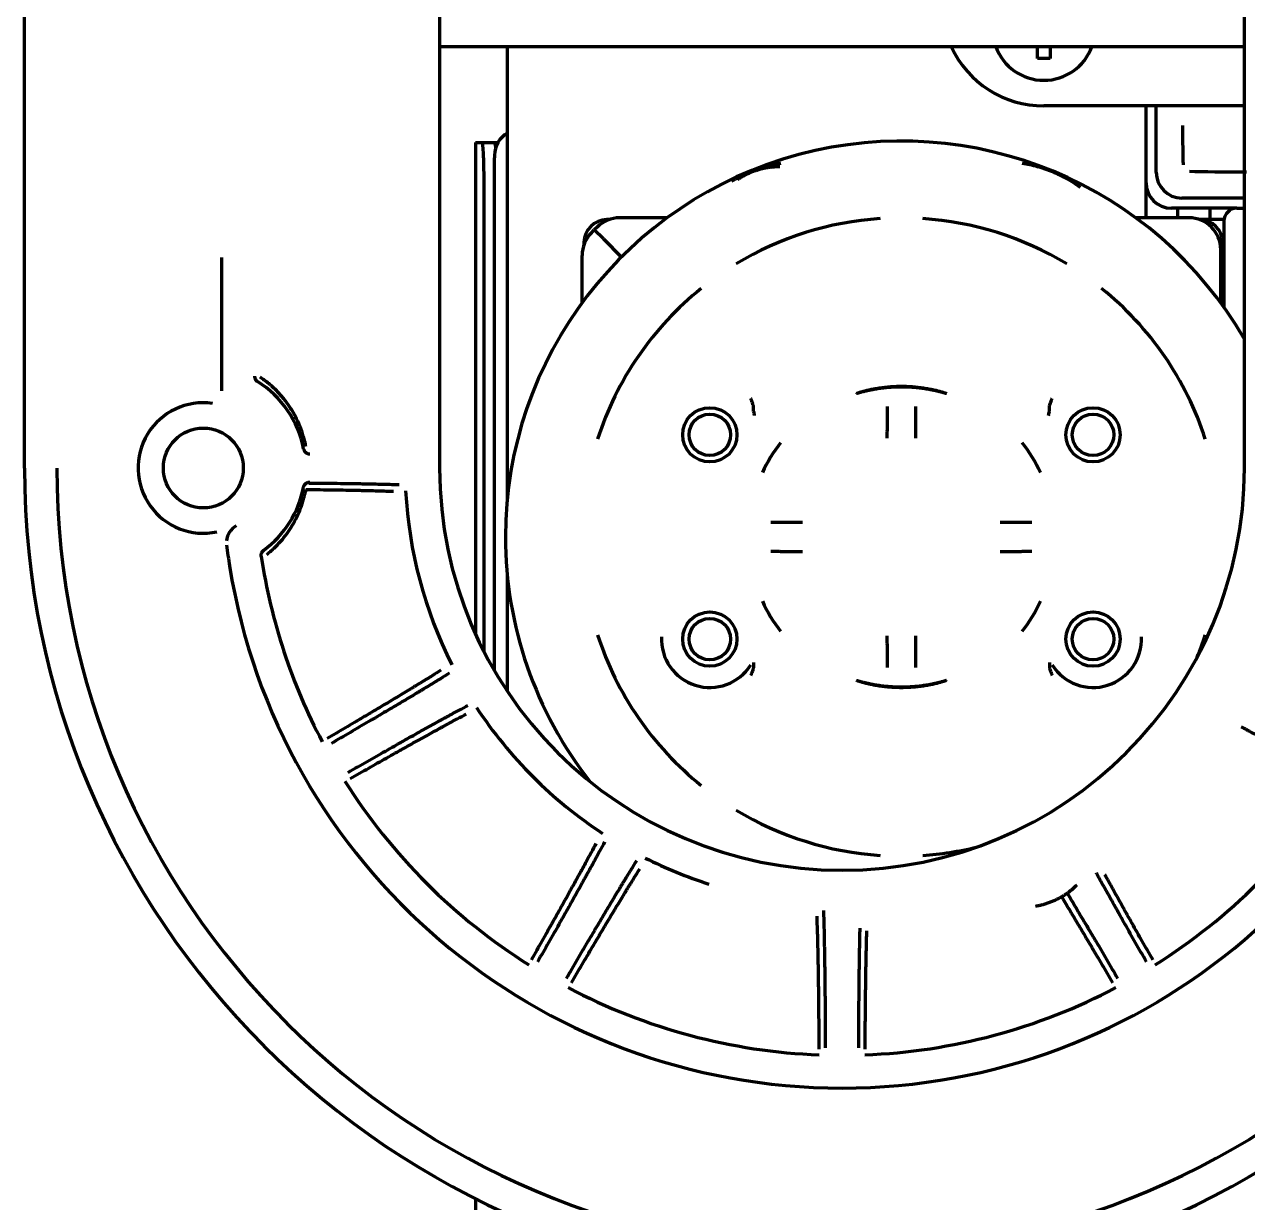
# Model space of a CAD drawing. Header units: inches. Extents: x -3055 to 7244, y 299 to 5591.
# Drawn here: x 2760.3 to 2856.1, y 5327.5 to 5419.8 of the extents above; entities that cross this region are included whole.
import ezdxf

# ---------------------------------------------------------------- set-up
doc = ezdxf.new("R2010")
doc.units = ezdxf.units.IN

msp = doc.modelspace()

# ---------------------------------------------------------------- linework, layer by layer
at = {"linetype": 'Continuous', "lineweight": 70}
for p, q in [((2760.319, 5385.063), (2760.319, 5457.074)), ((2792.819, 5429.086), (2792.819, 5385.063)), ((2855.819, 5385.063), (2855.819, 5429.086)), ((2792.819, 5418.063), (2855.818, 5418.063)), ((2798.119, 5382.701), (2798.119, 5418.048)), ((2855.819, 5413.421), (2840.119, 5413.421)), ((2848.119, 5404.664), (2848.119, 5413.421)), ((2848.922, 5408.206), (2848.922, 5413.422)), ((2795.618, 5410.563), (2795.621, 5410.563)), ((2795.618, 5410.563), (2795.618, 5372.072)), ((2795.621, 5410.563), (2796.14, 5410.563)), ((2796.14, 5410.563), (2797.139, 5410.563)), ((2797.139, 5410.563), (2797.386, 5410.563)), ((2797.119, 5409.563), (2797.119, 5409.358)), ((2797.119, 5407.985), (2797.119, 5409.358)), ((2797.119, 5369.177), (2797.119, 5407.985)), ((2796.297, 5370.667), (2796.297, 5407.563)), ((2855.819, 5406.207), (2850.92, 5406.207)), ((2855.219, 5405.404), (2850.117, 5405.404)), ((2850.619, 5404.662), (2850.619, 5405.403)), ((2853.119, 5405.395), (2853.119, 5404.5)), ((2854.668, 5405.403), (2854.668, 5405.239)), ((2855.219, 5405.404), (2855.819, 5405.404)), ((2805.153, 5403.931), (2804.927, 5403.705)), ((2806.069, 5404.513), (2805.918, 5404.513)), ((2810.638, 5404.663), (2806.921, 5404.663)), ((2851.469, 5404.663), (2847.298, 5404.663)), ((2852.389, 5404.512), (2852.389, 5404.513)), ((2854.233, 5404.513), (2852.389, 5404.513)), ((2854.219, 5404.404), (2854.219, 5397.648)), ((2804.701, 5403.479), (2804.927, 5403.705)), ((2805.634, 5402.998), (2804.927, 5403.705)), ((2805.634, 5402.998), (2804.927, 5403.705)), ((2805.634, 5402.998), (2807.048, 5401.584)), ((2805.634, 5402.998), (2807.048, 5401.584)), ((2804.118, 5402.713), (2804.118, 5402.563)), ((2853.969, 5397.993), (2853.969, 5402.163)), ((2854.118, 5397.787), (2854.118, 5402.713)), ((2775.746, 5401.561), (2775.746, 5391.101)), ((2803.969, 5397.993), (2803.969, 5401.711)), ((2817.388, 5389.497), (2817.388, 5389.821)), ((2840.549, 5389.497), (2840.549, 5389.821)), ((2798.119, 5367.568), (2798.119, 5376.605)), ((2817.388, 5369.83), (2817.388, 5369.506)), ((2840.549, 5369.83), (2840.549, 5369.506)), ((2803.969, 5361.02), (2803.969, 5361.333)), ((2795.618, 5327.859), (2795.618, 4836.599))]:
    msp.add_line(p, q, dxfattribs=at)
for centre, radius in [((2813.969, 5387.663), 2.125), ((2843.969, 5387.663), 2.125), ((2813.969, 5387.663), 1.625), ((2843.969, 5387.663), 1.625), ((2774.319, 5385.063), 3.125), ((2813.969, 5371.663), 2.125), ((2813.969, 5371.663), 1.625), ((2843.969, 5371.663), 2.125), ((2843.969, 5371.663), 1.625)]:
    msp.add_circle(centre, radius, dxfattribs=at)
for centre, radius, start, end in [((2840.119, 5421.421), 8, 204.81609, 270), ((2840.119, 5419.423), 4, 199.87875, 340.12687), ((2799.119, 5409.563), 2, 120.00094, 180), ((2828.969, 5379.663), 31, 29.98688, 180), ((2855.219, 5404.404), 1, 90, 180), ((2805.918, 5402.713), 1.8, 90, 180), ((2806.921, 5402.163), 2.5, 90, 135), ((2828.969, 5379.663), 24.991, 93.82427, 121.17573), ((2828.969, 5379.663), 24.991, 58.82427, 86.17573), ((2851.469, 5402.163), 2.5, 0, 90), ((2852.318, 5402.713), 1.8, 0, 90), ((2806.469, 5401.711), 2.5, 135, 180), ((2828.969, 5379.663), 24.991, 128.82427, 162.14701), ((2828.969, 5379.663), 24.991, 17.85299, 51.17573), ((2774.319, 5385.063), 7.991, 10.88963, 57.92406), ((2774.319, 5385.063), 5.109, 81.93308, 282.00746), ((2828.969, 5379.663), 11.996, 142.00464, 155.16062), ((2828.969, 5379.663), 11.996, 24.83938, 37.99537), ((2824.319, 5385.063), 64, 180, 0), ((2824.319, 5385.063), 61.472, 180, 0), ((2824.319, 5385.063), 31.5, 180, 0), ((2774.319, 5385.063), 7.991, 306.29963, 349.11037), ((2824.319, 5385.063), 34.207, 182.97574, 206.768), ((2825.956, 5385.327), 50.211, 187.19463, 189.09231), ((2828.969, 5379.663), 31, 180, 218.19938), ((2824.319, 5385.063), 45.991, 188.65313, 207.78465), ((2824.319, 5385.063), 48.553, 189.09025, 350.90976), ((2828.969, 5379.663), 11.996, 204.83938, 217.99536), ((2828.969, 5379.663), 11.996, 322.00464, 335.16062), ((2828.969, 5379.663), 24.991, 197.85299, 231.17573), ((2813.969, 5371.663), 3.788, 177.16731, 327.75157), ((2843.969, 5371.663), 3.788, 212.24843, 2.83269), ((2828.969, 5379.663), 24.991, 337.89732, 342.14701), ((2824.319, 5385.063), 34.207, 213.232, 236.768), ((2824.319, 5385.063), 45.991, 212.21535, 237.78465), ((2824.319, 5385.063), 45.991, 302.21535, 327.78465), ((2828.969, 5379.663), 24.991, 238.82427, 266.17573), ((2828.969, 5379.663), 24.991, 273.82427, 283.56652), ((2824.319, 5385.063), 34.207, 243.232, 252.24629), ((2824.319, 5385.063), 45.991, 242.21535, 267.78465), ((2824.319, 5385.063), 45.991, 272.21535, 297.78465)]:
    msp.add_arc(centre, radius, start, end, dxfattribs=at)
for centre, major_axis, ratio, start_param, end_param in [((2796.14, 5407.563), (0, -3), 0.052336, 1.570796, 3.141593), ((2797.139, 5407.563), (0, 3), 0.052336, 5.771302, 6.283185), ((2850.923, 5408.208), (1.416, 1.416), 0.998783, 2.356803, 3.926382), ((2855.397, 5408.347), (4.949, -0.021), 0.020055, 3.811078, 4.831047), ((2850.12, 5407.405), (1.416, 1.416), 0.998783, 2.356803, 3.926382), ((2777.628, 5379.227), (1.341, 0.672), 0.998626, 1.621896, 2.588167)]:
    msp.add_ellipse(centre, major_axis=major_axis, ratio=ratio, start_param=start_param, end_param=end_param, dxfattribs=at)
for points, knots in [([(2839.619, 5417.123), (2839.619, 5417.326), (2839.619, 5417.536), (2839.619, 5417.85), (2839.619, 5417.949), (2839.619, 5418.049)], [0, 0, 0, 0, 0.689566, 0.689566, 1, 1, 1, 1]), ([(2840.619, 5418.058), (2840.619, 5418.019), (2840.619, 5417.927), (2840.619, 5417.785), (2840.619, 5417.633), (2840.619, 5417.477), (2840.619, 5417.311), (2840.619, 5417.187), (2840.619, 5417.123)], [0, 0, 0, 0, 0.129053, 0.303242, 0.477432, 0.651621, 0.825811, 1, 1, 1, 1]), ([(2850.968, 5411.881), (2850.969, 5411.838), (2850.969, 5411.745), (2850.97, 5411.598), (2850.972, 5411.435), (2850.973, 5411.272), (2850.975, 5411.116), (2850.976, 5410.971), (2850.978, 5410.827), (2850.979, 5410.711), (2850.98, 5410.621), (2850.981, 5410.558), (2850.982, 5410.495), (2850.983, 5410.432), (2850.984, 5410.37), (2850.985, 5410.309), (2850.986, 5410.248), (2850.987, 5410.188), (2850.988, 5410.129), (2850.988, 5410.07), (2850.989, 5410.011), (2850.99, 5409.954), (2850.991, 5409.896), (2850.992, 5409.84), (2850.993, 5409.784), (2850.994, 5409.729), (2850.995, 5409.674), (2850.997, 5409.62), (2850.998, 5409.566), (2850.999, 5409.514), (2851, 5409.461), (2851.001, 5409.41), (2851.002, 5409.359), (2851.003, 5409.309), (2851.004, 5409.259), (2851.005, 5409.21), (2851.006, 5409.162), (2851.008, 5409.115), (2851.009, 5409.068), (2851.01, 5409.022), (2851.011, 5408.976), (2851.012, 5408.931), (2851.014, 5408.887), (2851.015, 5408.844), (2851.016, 5408.815), (2851.016, 5408.801)], [0, 0, 0, 0, 0.033353, 0.071595, 0.114718, 0.16272, 0.202796, 0.243273, 0.284157, 0.32545, 0.344335, 0.363243, 0.382174, 0.401128, 0.420103, 0.439101, 0.458119, 0.477159, 0.496221, 0.515305, 0.534411, 0.55354, 0.572693, 0.59187, 0.61107, 0.630294, 0.649543, 0.668815, 0.688112, 0.707432, 0.726776, 0.746143, 0.765534, 0.784949, 0.804387, 0.823848, 0.843332, 0.86284, 0.882369, 0.901921, 0.921495, 0.941091, 0.960707, 0.980344, 1, 1, 1, 1]), ([(2819.522, 5408.919), (2819.316, 5408.888), (2819.112, 5408.85), (2818.707, 5408.762), (2818.506, 5408.712), (2818.108, 5408.601), (2817.909, 5408.539), (2817.663, 5408.453), (2817.614, 5408.436), (2817.516, 5408.4), (2817.467, 5408.382), (2817.321, 5408.327), (2817.128, 5408.25), (2816.937, 5408.167), (2816.747, 5408.082), (2816.653, 5408.038), (2816.466, 5407.948), (2816.373, 5407.901), (2816.235, 5407.828), (2816.189, 5407.804), (2816.098, 5407.754), (2816.052, 5407.729), (2815.89, 5407.638), (2815.775, 5407.57), (2815.661, 5407.5)], [0, 0, 0, 0, 0.150469, 0.150469, 0.300939, 0.300939, 0.451408, 0.451408, 0.489025, 0.489025, 0.526642, 0.526642, 0.601877, 0.677112, 0.677112, 0.752346, 0.752346, 0.827581, 0.827581, 0.865198, 0.865198, 0.902816, 0.902816, 1, 1, 1, 1]), ([(2819.447, 5408.65), (2819.249, 5408.65), (2819.054, 5408.64), (2818.763, 5408.612), (2818.667, 5408.6), (2818.475, 5408.572), (2818.379, 5408.555), (2818.188, 5408.517), (2818.092, 5408.496), (2817.902, 5408.448), (2817.806, 5408.422), (2817.663, 5408.379), (2817.616, 5408.364), (2817.521, 5408.333), (2817.474, 5408.316), (2817.333, 5408.266), (2817.24, 5408.23), (2817.058, 5408.155), (2816.968, 5408.115), (2816.79, 5408.03), (2816.702, 5407.986), (2816.528, 5407.893), (2816.443, 5407.845), (2816.316, 5407.768), (2816.274, 5407.742), (2816.191, 5407.69), (2816.15, 5407.663), (2816.107, 5407.635), (2816.105, 5407.633), (2816.104, 5407.632)], [0, 0, 0, 0, 0.166348, 0.166348, 0.249522, 0.249522, 0.332696, 0.332696, 0.41587, 0.41587, 0.499043, 0.499043, 0.54063, 0.54063, 0.582217, 0.582217, 0.665391, 0.665391, 0.748565, 0.748565, 0.831739, 0.831739, 0.914913, 0.914913, 0.9565, 0.9565, 0.998087, 0.998087, 1, 1, 1, 1]), ([(2842.975, 5407.03), (2842.808, 5407.153), (2842.637, 5407.271), (2842.289, 5407.495), (2842.112, 5407.602), (2841.75, 5407.805), (2841.566, 5407.901), (2841.332, 5408.015), (2841.285, 5408.037), (2841.19, 5408.082), (2841.143, 5408.103), (2841, 5408.167), (2840.809, 5408.25), (2840.616, 5408.327), (2840.422, 5408.4), (2840.324, 5408.436), (2840.128, 5408.504), (2840.029, 5408.536), (2839.88, 5408.583), (2839.831, 5408.598), (2839.731, 5408.628), (2839.681, 5408.642), (2839.431, 5408.712), (2839.23, 5408.762), (2838.825, 5408.85), (2838.621, 5408.888), (2838.415, 5408.919)], [0, 0, 0, 0, 0.125, 0.125, 0.25, 0.25, 0.375, 0.375, 0.40625, 0.40625, 0.4375, 0.4375, 0.5, 0.5625, 0.5625, 0.625, 0.625, 0.6875, 0.6875, 0.71875, 0.71875, 0.75, 0.75, 0.875, 0.875, 1, 1, 1, 1]), ([(2778.327, 5392.259), (2778.327, 5392.217), (2778.332, 5392.175), (2778.346, 5392.124), (2778.349, 5392.114), (2778.355, 5392.094), (2778.359, 5392.084), (2778.371, 5392.054), (2778.389, 5392.016), (2778.411, 5391.98), (2778.43, 5391.955), (2778.437, 5391.946), (2778.45, 5391.93), (2778.457, 5391.922), (2778.494, 5391.884), (2778.526, 5391.857), (2778.562, 5391.835)], [0, 0, 0, 0, 0.25, 0.25, 0.3125, 0.3125, 0.375, 0.375, 0.5, 0.625, 0.625, 0.6875, 0.6875, 0.75, 0.75, 1, 1, 1, 1]), ([(2782.35, 5386.738), (2782.336, 5386.807), (2782.322, 5386.877), (2782.292, 5387.015), (2782.244, 5387.221), (2782.189, 5387.424), (2782.069, 5387.826), (2781.977, 5388.088), (2781.769, 5388.602), (2781.653, 5388.853), (2781.492, 5389.161), (2781.459, 5389.223), (2781.391, 5389.344), (2781.356, 5389.405), (2781.25, 5389.585), (2781.177, 5389.704), (2780.949, 5390.052), (2780.786, 5390.275), (2780.441, 5390.704), (2780.258, 5390.909), (2779.968, 5391.204), (2779.868, 5391.3), (2779.715, 5391.441), (2779.663, 5391.487), (2779.558, 5391.579), (2779.505, 5391.624), (2779.236, 5391.847), (2779.012, 5392.014), (2778.778, 5392.17)], [0, 0, 0, 0, 0.03125, 0.03125, 0.0625, 0.125, 0.125, 0.25, 0.25, 0.375, 0.375, 0.40625, 0.40625, 0.4375, 0.4375, 0.5, 0.5, 0.625, 0.625, 0.75, 0.75, 0.8125, 0.8125, 0.84375, 0.84375, 0.875, 0.875, 1, 1, 1, 1]), ([(2817.369, 5389.951), (2817.341, 5390.044), (2817.311, 5390.137), (2817.264, 5390.275), (2817.248, 5390.321), (2817.223, 5390.39), (2817.215, 5390.413), (2817.198, 5390.459), (2817.189, 5390.482), (2817.18, 5390.504)], [0, 0, 0, 0, 0.5, 0.5, 0.75, 0.75, 0.875, 0.875, 1, 1, 1, 1]), ([(2840.568, 5389.951), (2840.596, 5390.044), (2840.626, 5390.137), (2840.673, 5390.275), (2840.689, 5390.321), (2840.714, 5390.39), (2840.722, 5390.413), (2840.739, 5390.459), (2840.748, 5390.482), (2840.757, 5390.504)], [0, 0, 0, 0, 0.5, 0.5, 0.75, 0.75, 0.875, 0.875, 1, 1, 1, 1]), ([(2817.388, 5389.821), (2817.388, 5389.842), (2817.386, 5389.864), (2817.381, 5389.908), (2817.376, 5389.93), (2817.369, 5389.951)], [0, 0, 0, 0, 0.5, 0.5, 1, 1, 1, 1]), ([(2817.388, 5389.497), (2817.4, 5389.438), (2817.41, 5389.382), (2817.429, 5389.278), (2817.437, 5389.23), (2817.446, 5389.186)], [0, 0, 0, 0, 0.5, 0.5, 1, 1, 1, 1]), ([(2827.848, 5389.877), (2827.847, 5389.795), (2827.847, 5389.709), (2827.845, 5389.532), (2827.844, 5389.349), (2827.843, 5389.153), (2827.843, 5389.026), (2827.843, 5389), (2827.842, 5388.949), (2827.842, 5388.923), (2827.842, 5388.844), (2827.842, 5388.791), (2827.841, 5388.632), (2827.84, 5388.417), (2827.84, 5388.195), (2827.84, 5388.027), (2827.84, 5387.942), (2827.839, 5387.856), (2827.839, 5387.799), (2827.839, 5387.77), (2827.839, 5387.626), (2827.839, 5387.511), (2827.839, 5387.395)], [0, 0, 0, 0, 0.125, 0.125, 0.25, 0.375, 0.375, 0.40625, 0.40625, 0.4375, 0.4375, 0.5, 0.5, 0.625, 0.75, 0.75, 0.8125, 0.84375, 0.84375, 0.875, 0.875, 1, 1, 1, 1]), ([(2830.098, 5387.395), (2830.098, 5387.511), (2830.098, 5387.626), (2830.098, 5387.853), (2830.097, 5388.079), (2830.097, 5388.301), (2830.096, 5388.439), (2830.096, 5388.466), (2830.096, 5388.521), (2830.096, 5388.549), (2830.096, 5388.63), (2830.096, 5388.684), (2830.095, 5388.843), (2830.094, 5389.05), (2830.093, 5389.246), (2830.092, 5389.389), (2830.092, 5389.46), (2830.092, 5389.529), (2830.091, 5389.574), (2830.091, 5389.597), (2830.09, 5389.709), (2830.09, 5389.795), (2830.089, 5389.877)], [0, 0, 0, 0, 0.125, 0.125, 0.25, 0.375, 0.375, 0.40625, 0.40625, 0.4375, 0.4375, 0.5, 0.5, 0.625, 0.75, 0.75, 0.8125, 0.84375, 0.84375, 0.875, 0.875, 1, 1, 1, 1]), ([(2840.491, 5389.186), (2840.5, 5389.23), (2840.508, 5389.278), (2840.527, 5389.382), (2840.537, 5389.438), (2840.549, 5389.497)], [0, 0, 0, 0, 0.5, 0.5, 1, 1, 1, 1]), ([(2840.549, 5389.821), (2840.549, 5389.842), (2840.551, 5389.864), (2840.556, 5389.908), (2840.561, 5389.93), (2840.568, 5389.951)], [0, 0, 0, 0, 0.5, 0.5, 1, 1, 1, 1]), ([(2782.166, 5386.573), (2782.171, 5386.544), (2782.179, 5386.517), (2782.194, 5386.477), (2782.2, 5386.463), (2782.213, 5386.437), (2782.219, 5386.425), (2782.242, 5386.387), (2782.258, 5386.364), (2782.286, 5386.331), (2782.296, 5386.321), (2782.317, 5386.3), (2782.328, 5386.291), (2782.361, 5386.263), (2782.385, 5386.247), (2782.422, 5386.225), (2782.435, 5386.219), (2782.461, 5386.207), (2782.475, 5386.201), (2782.516, 5386.187), (2782.571, 5386.172), (2782.628, 5386.167), (2782.657, 5386.167)], [0, 0, 0, 0, 0.125, 0.125, 0.1875, 0.1875, 0.25, 0.25, 0.375, 0.375, 0.4375, 0.4375, 0.5, 0.5, 0.625, 0.625, 0.6875, 0.6875, 0.75, 0.75, 0.875, 1, 1, 1, 1]), ([(2782.166, 5383.554), (2782.171, 5383.582), (2782.179, 5383.61), (2782.194, 5383.65), (2782.2, 5383.663), (2782.213, 5383.689), (2782.219, 5383.702), (2782.242, 5383.74), (2782.258, 5383.763), (2782.286, 5383.796), (2782.296, 5383.806), (2782.317, 5383.826), (2782.328, 5383.836), (2782.361, 5383.864), (2782.385, 5383.88), (2782.422, 5383.901), (2782.435, 5383.908), (2782.461, 5383.92), (2782.475, 5383.925), (2782.516, 5383.94), (2782.571, 5383.955), (2782.628, 5383.96), (2782.657, 5383.96)], [0, 0, 0, 0, 0.125, 0.125, 0.1875, 0.1875, 0.25, 0.25, 0.375, 0.375, 0.4375, 0.4375, 0.5, 0.5, 0.625, 0.625, 0.6875, 0.6875, 0.75, 0.75, 0.875, 1, 1, 1, 1]), ([(2782.571, 5383.889), (2782.964, 5383.886), (2783.345, 5383.882), (2784.086, 5383.874), (2784.805, 5383.866), (2785.481, 5383.857), (2785.971, 5383.849), (2786.132, 5383.847), (2786.369, 5383.843), (2786.486, 5383.841), (2786.602, 5383.839), (2786.679, 5383.837), (2786.717, 5383.837), (2787.059, 5383.831), (2787.347, 5383.825), (2787.892, 5383.813), (2788.406, 5383.801), (2788.86, 5383.788), (2789.283, 5383.775), (2789.479, 5383.768), (2789.659, 5383.762)], [0, 0, 0, 0, 0.125, 0.125, 0.25, 0.375, 0.375, 0.4375, 0.4375, 0.46875, 0.484375, 0.484375, 0.5, 0.5, 0.625, 0.625, 0.75, 0.875, 0.875, 1, 1, 1, 1]), ([(2779.284, 5378.292), (2779.385, 5378.371), (2779.484, 5378.452), (2779.629, 5378.576), (2779.677, 5378.619), (2779.772, 5378.704), (2779.818, 5378.747), (2780.049, 5378.964), (2780.223, 5379.145), (2780.555, 5379.522), (2780.712, 5379.718), (2780.934, 5380.023), (2781.006, 5380.126), (2781.11, 5380.284), (2781.144, 5380.337), (2781.212, 5380.444), (2781.245, 5380.498), (2781.407, 5380.768), (2781.526, 5380.989), (2781.745, 5381.441), (2781.844, 5381.672), (2782.024, 5382.143), (2782.104, 5382.384), (2782.191, 5382.691), (2782.208, 5382.753), (2782.24, 5382.877), (2782.256, 5382.94), (2782.3, 5383.128), (2782.327, 5383.254), (2782.351, 5383.38)], [0, 0, 0, 0, 0.0625, 0.0625, 0.09375, 0.09375, 0.125, 0.125, 0.25, 0.25, 0.375, 0.375, 0.4375, 0.4375, 0.46875, 0.46875, 0.5, 0.5, 0.625, 0.625, 0.75, 0.75, 0.875, 0.875, 0.90625, 0.90625, 0.9375, 0.9375, 1, 1, 1, 1]), ([(2782.351, 5383.38), (2782.73, 5383.376), (2783.098, 5383.372), (2783.812, 5383.363), (2784.506, 5383.354), (2785.158, 5383.343), (2785.631, 5383.335), (2785.786, 5383.332), (2786.014, 5383.327), (2786.09, 5383.326), (2786.24, 5383.323), (2786.314, 5383.321), (2786.534, 5383.317), (2786.677, 5383.314), (2786.888, 5383.309), (2786.957, 5383.307), (2787.093, 5383.304), (2787.161, 5383.302), (2787.492, 5383.294), (2787.742, 5383.288), (2788.212, 5383.274), (2788.432, 5383.267), (2788.84, 5383.253), (2789.03, 5383.245), (2789.203, 5383.238)], [0, 0, 0, 0, 0.125, 0.125, 0.25, 0.375, 0.375, 0.4375, 0.4375, 0.46875, 0.46875, 0.5, 0.5, 0.5625, 0.5625, 0.59375, 0.59375, 0.625, 0.625, 0.75, 0.75, 0.875, 0.875, 1, 1, 1, 1]), ([(2821.237, 5380.793), (2821.121, 5380.793), (2821.006, 5380.793), (2820.778, 5380.792), (2820.553, 5380.792), (2820.331, 5380.792), (2820.193, 5380.791), (2820.165, 5380.791), (2820.111, 5380.791), (2820.083, 5380.791), (2820.002, 5380.791), (2819.948, 5380.791), (2819.788, 5380.79), (2819.582, 5380.789), (2819.385, 5380.788), (2819.242, 5380.787), (2819.172, 5380.787), (2819.103, 5380.786), (2819.057, 5380.786), (2819.035, 5380.786), (2818.923, 5380.785), (2818.837, 5380.784), (2818.755, 5380.784)], [0, 0, 0, 0, 0.125, 0.125, 0.25, 0.375, 0.375, 0.40625, 0.40625, 0.4375, 0.4375, 0.5, 0.5, 0.625, 0.75, 0.75, 0.8125, 0.84375, 0.84375, 0.875, 0.875, 1, 1, 1, 1]), ([(2839.182, 5380.784), (2839.1, 5380.784), (2839.015, 5380.785), (2838.838, 5380.786), (2838.654, 5380.788), (2838.458, 5380.789), (2838.331, 5380.789), (2838.305, 5380.789), (2838.254, 5380.79), (2838.228, 5380.79), (2838.149, 5380.79), (2838.097, 5380.79), (2837.937, 5380.791), (2837.722, 5380.791), (2837.5, 5380.792), (2837.332, 5380.792), (2837.247, 5380.792), (2837.162, 5380.792), (2837.104, 5380.792), (2837.075, 5380.792), (2836.931, 5380.793), (2836.816, 5380.793), (2836.7, 5380.793)], [0, 0, 0, 0, 0.125, 0.125, 0.25, 0.375, 0.375, 0.40625, 0.40625, 0.4375, 0.4375, 0.5, 0.5, 0.625, 0.75, 0.75, 0.8125, 0.84375, 0.84375, 0.875, 0.875, 1, 1, 1, 1]), ([(2778.851, 5378.144), (2778.844, 5378.189), (2778.843, 5378.234), (2778.851, 5378.302), (2778.856, 5378.325), (2778.867, 5378.369), (2778.874, 5378.39), (2778.892, 5378.432), (2778.902, 5378.452), (2778.925, 5378.492), (2778.95, 5378.529), (2778.981, 5378.563), (2779.013, 5378.595), (2779.031, 5378.609), (2779.049, 5378.623)], [0, 0, 0, 0, 0.25, 0.25, 0.375, 0.375, 0.5, 0.5, 0.625, 0.625, 0.75, 0.875, 0.875, 1, 1, 1, 1]), ([(2818.755, 5378.543), (2818.837, 5378.542), (2818.922, 5378.542), (2819.099, 5378.54), (2819.283, 5378.539), (2819.479, 5378.538), (2819.606, 5378.538), (2819.632, 5378.537), (2819.683, 5378.537), (2819.709, 5378.537), (2819.788, 5378.537), (2819.84, 5378.537), (2820, 5378.536), (2820.215, 5378.535), (2820.437, 5378.535), (2820.605, 5378.535), (2820.69, 5378.534), (2820.776, 5378.534), (2820.833, 5378.534), (2820.862, 5378.534), (2821.006, 5378.534), (2821.121, 5378.534), (2821.237, 5378.534)], [0, 0, 0, 0, 0.125, 0.125, 0.25, 0.375, 0.375, 0.40625, 0.40625, 0.4375, 0.4375, 0.5, 0.5, 0.625, 0.75, 0.75, 0.8125, 0.84375, 0.84375, 0.875, 0.875, 1, 1, 1, 1]), ([(2836.7, 5378.534), (2836.816, 5378.534), (2836.931, 5378.534), (2837.159, 5378.534), (2837.384, 5378.535), (2837.606, 5378.535), (2837.744, 5378.535), (2837.772, 5378.535), (2837.826, 5378.536), (2837.854, 5378.536), (2837.935, 5378.536), (2837.989, 5378.536), (2838.149, 5378.537), (2838.355, 5378.538), (2838.552, 5378.539), (2838.695, 5378.539), (2838.765, 5378.54), (2838.834, 5378.54), (2838.88, 5378.541), (2838.902, 5378.541), (2839.014, 5378.542), (2839.1, 5378.542), (2839.182, 5378.543)], [0, 0, 0, 0, 0.125, 0.125, 0.25, 0.375, 0.375, 0.40625, 0.40625, 0.4375, 0.4375, 0.5, 0.5, 0.625, 0.75, 0.75, 0.8125, 0.84375, 0.84375, 0.875, 0.875, 1, 1, 1, 1]), ([(2827.839, 5371.932), (2827.839, 5371.816), (2827.839, 5371.701), (2827.839, 5371.473), (2827.84, 5371.247), (2827.84, 5371.025), (2827.841, 5370.888), (2827.841, 5370.86), (2827.841, 5370.805), (2827.841, 5370.778), (2827.841, 5370.696), (2827.841, 5370.643), (2827.842, 5370.483), (2827.843, 5370.276), (2827.844, 5370.08), (2827.845, 5369.937), (2827.845, 5369.867), (2827.845, 5369.798), (2827.846, 5369.752), (2827.846, 5369.73), (2827.847, 5369.618), (2827.847, 5369.532), (2827.848, 5369.45)], [0, 0, 0, 0, 0.125, 0.125, 0.25, 0.375, 0.375, 0.40625, 0.40625, 0.4375, 0.4375, 0.5, 0.5, 0.625, 0.75, 0.75, 0.8125, 0.84375, 0.84375, 0.875, 0.875, 1, 1, 1, 1]), ([(2830.089, 5369.45), (2830.09, 5369.532), (2830.09, 5369.617), (2830.092, 5369.794), (2830.093, 5369.978), (2830.094, 5370.174), (2830.094, 5370.301), (2830.094, 5370.327), (2830.095, 5370.378), (2830.095, 5370.404), (2830.095, 5370.483), (2830.095, 5370.535), (2830.096, 5370.695), (2830.097, 5370.91), (2830.097, 5371.131), (2830.097, 5371.3), (2830.097, 5371.385), (2830.098, 5371.47), (2830.098, 5371.528), (2830.098, 5371.556), (2830.098, 5371.7), (2830.098, 5371.816), (2830.098, 5371.932)], [0, 0, 0, 0, 0.125, 0.125, 0.25, 0.375, 0.375, 0.40625, 0.40625, 0.4375, 0.4375, 0.5, 0.5, 0.625, 0.75, 0.75, 0.8125, 0.84375, 0.84375, 0.875, 0.875, 1, 1, 1, 1]), ([(2817.369, 5369.375), (2817.341, 5369.282), (2817.311, 5369.19), (2817.264, 5369.052), (2817.248, 5369.006), (2817.223, 5368.937), (2817.215, 5368.914), (2817.198, 5368.868), (2817.189, 5368.845), (2817.18, 5368.822)], [0, 0, 0, 0, 0.5, 0.5, 0.75, 0.75, 0.875, 0.875, 1, 1, 1, 1]), ([(2817.388, 5369.506), (2817.388, 5369.484), (2817.386, 5369.462), (2817.381, 5369.419), (2817.376, 5369.397), (2817.369, 5369.375)], [0, 0, 0, 0, 0.5, 0.5, 1, 1, 1, 1]), ([(2840.549, 5369.506), (2840.549, 5369.484), (2840.551, 5369.462), (2840.556, 5369.419), (2840.561, 5369.397), (2840.568, 5369.375)], [0, 0, 0, 0, 0.5, 0.5, 1, 1, 1, 1]), ([(2840.568, 5369.375), (2840.596, 5369.282), (2840.626, 5369.19), (2840.673, 5369.052), (2840.689, 5369.006), (2840.714, 5368.937), (2840.722, 5368.914), (2840.739, 5368.868), (2840.748, 5368.845), (2840.757, 5368.822)], [0, 0, 0, 0, 0.5, 0.5, 0.75, 0.75, 0.875, 0.875, 1, 1, 1, 1]), ([(2792.924, 5369.227), (2792.723, 5369.099), (2792.496, 5368.956), (2791.994, 5368.644), (2791.718, 5368.474), (2791.268, 5368.199), (2791.112, 5368.103), (2790.869, 5367.955), (2790.786, 5367.905), (2790.66, 5367.828), (2790.617, 5367.803), (2790.532, 5367.751), (2790.489, 5367.724), (2790.098, 5367.488), (2789.732, 5367.268), (2788.965, 5366.808), (2788.564, 5366.569), (2787.936, 5366.195), (2787.722, 5366.068), (2787.449, 5365.906), (2787.395, 5365.874), (2787.284, 5365.808), (2787.229, 5365.775), (2787.062, 5365.676), (2786.838, 5365.544), (2786.61, 5365.409), (2786.381, 5365.274), (2786.266, 5365.206), (2785.918, 5365.002), (2785.685, 5364.864), (2784.976, 5364.448), (2784.495, 5364.166), (2784.005, 5363.88)], [0, 0, 0, 0, 0.125, 0.125, 0.25, 0.25, 0.3125, 0.3125, 0.34375, 0.34375, 0.359375, 0.359375, 0.375, 0.375, 0.5, 0.5, 0.625, 0.625, 0.6875, 0.6875, 0.703125, 0.703125, 0.71875, 0.71875, 0.75, 0.78125, 0.78125, 0.8125, 0.8125, 0.875, 0.875, 1, 1, 1, 1]), ([(2793.581, 5368.999), (2793.372, 5368.867), (2793.136, 5368.721), (2792.615, 5368.4), (2792.329, 5368.225), (2791.863, 5367.941), (2791.701, 5367.843), (2791.448, 5367.69), (2791.362, 5367.639), (2791.231, 5367.56), (2791.187, 5367.533), (2791.098, 5367.48), (2791.053, 5367.453), (2790.648, 5367.209), (2790.268, 5366.982), (2789.473, 5366.508), (2789.057, 5366.261), (2788.406, 5365.875), (2788.184, 5365.744), (2787.901, 5365.577), (2787.844, 5365.544), (2787.729, 5365.476), (2787.672, 5365.442), (2787.499, 5365.34), (2787.383, 5365.272), (2786.799, 5364.929), (2786.322, 5364.649), (2785.347, 5364.079), (2784.85, 5363.788), (2784.342, 5363.492)], [0, 0, 0, 0, 0.125, 0.125, 0.25, 0.25, 0.3125, 0.3125, 0.34375, 0.34375, 0.359375, 0.359375, 0.375, 0.375, 0.5, 0.5, 0.625, 0.625, 0.6875, 0.6875, 0.703125, 0.703125, 0.71875, 0.71875, 0.75, 0.75, 0.875, 0.875, 1, 1, 1, 1]), ([(2785.649, 5361.228), (2786.159, 5361.52), (2786.659, 5361.805), (2787.636, 5362.362), (2788.115, 5362.634), (2788.816, 5363.032), (2789.048, 5363.162), (2789.39, 5363.356), (2789.504, 5363.42), (2789.673, 5363.516), (2789.73, 5363.547), (2789.842, 5363.611), (2789.897, 5363.642), (2790.396, 5363.923), (2790.82, 5364.16), (2791.628, 5364.612), (2792.013, 5364.827), (2792.562, 5365.131), (2792.74, 5365.229), (2792.956, 5365.348), (2792.999, 5365.372), (2793.084, 5365.419), (2793.126, 5365.442), (2793.252, 5365.511), (2793.334, 5365.556), (2793.737, 5365.777), (2794.033, 5365.938), (2794.574, 5366.23), (2794.819, 5366.361), (2795.038, 5366.476)], [0, 0, 0, 0, 0.125, 0.125, 0.25, 0.25, 0.3125, 0.3125, 0.34375, 0.34375, 0.359375, 0.359375, 0.375, 0.375, 0.5, 0.5, 0.625, 0.625, 0.6875, 0.6875, 0.703125, 0.703125, 0.71875, 0.71875, 0.75, 0.75, 0.875, 0.875, 1, 1, 1, 1]), ([(2785.816, 5360.742), (2786.309, 5361.024), (2786.792, 5361.299), (2787.737, 5361.835), (2788.2, 5362.096), (2788.878, 5362.479), (2789.102, 5362.605), (2789.433, 5362.791), (2789.543, 5362.853), (2789.707, 5362.945), (2789.762, 5362.975), (2789.87, 5363.036), (2789.924, 5363.066), (2790.406, 5363.337), (2790.816, 5363.565), (2791.599, 5364), (2791.971, 5364.206), (2792.502, 5364.498), (2792.674, 5364.593), (2792.884, 5364.707), (2792.925, 5364.73), (2793.008, 5364.775), (2793.049, 5364.797), (2793.17, 5364.864), (2793.33, 5364.951), (2793.484, 5365.034), (2793.634, 5365.116), (2793.708, 5365.155), (2793.925, 5365.272), (2794.062, 5365.346), (2794.457, 5365.557), (2794.695, 5365.683), (2794.906, 5365.793)], [0, 0, 0, 0, 0.125, 0.125, 0.25, 0.25, 0.3125, 0.3125, 0.34375, 0.34375, 0.359375, 0.359375, 0.375, 0.375, 0.5, 0.5, 0.625, 0.625, 0.6875, 0.6875, 0.703125, 0.703125, 0.71875, 0.71875, 0.75, 0.78125, 0.78125, 0.8125, 0.8125, 0.875, 0.875, 1, 1, 1, 1]), ([(2855.572, 5364.806), (2855.639, 5364.77), (2855.707, 5364.733), (2855.859, 5364.649), (2855.944, 5364.603), (2856.074, 5364.532), (2856.117, 5364.508), (2856.205, 5364.459), (2856.249, 5364.435), (2856.65, 5364.215), (2857.023, 5364.008), (2857.805, 5363.574), (2858.213, 5363.347), (2858.85, 5362.99), (2859.067, 5362.868), (2859.344, 5362.712), (2859.399, 5362.681), (2859.511, 5362.618), (2859.567, 5362.587), (2859.736, 5362.492), (2859.963, 5362.364), (2860.193, 5362.234), (2860.425, 5362.103), (2860.542, 5362.037), (2860.892, 5361.839), (2861.128, 5361.705), (2861.843, 5361.3), (2862.328, 5361.024), (2862.821, 5360.742)], [0, 0, 0, 0, 0.03625, 0.03625, 0.080057, 0.080057, 0.10196, 0.10196, 0.123864, 0.123864, 0.299091, 0.299091, 0.474318, 0.474318, 0.561932, 0.561932, 0.583835, 0.583835, 0.605739, 0.605739, 0.649546, 0.693352, 0.693352, 0.737159, 0.737159, 0.824773, 0.824773, 1, 1, 1, 1]), ([(2805.048, 5355.651), (2804.938, 5355.439), (2804.813, 5355.203), (2804.534, 5354.681), (2804.38, 5354.396), (2804.129, 5353.933), (2804.041, 5353.773), (2803.904, 5353.523), (2803.858, 5353.438), (2803.787, 5353.308), (2803.763, 5353.265), (2803.715, 5353.177), (2803.69, 5353.132), (2803.47, 5352.732), (2803.263, 5352.358), (2802.829, 5351.577), (2802.602, 5351.169), (2802.245, 5350.532), (2802.123, 5350.315), (2801.968, 5350.038), (2801.936, 5349.983), (2801.874, 5349.871), (2801.842, 5349.815), (2801.747, 5349.645), (2801.619, 5349.418), (2801.489, 5349.188), (2801.358, 5348.957), (2801.292, 5348.84), (2801.094, 5348.489), (2800.96, 5348.253), (2800.555, 5347.539), (2800.279, 5347.054), (2799.998, 5346.561)], [0, 0, 0, 0, 0.125, 0.125, 0.25, 0.25, 0.3125, 0.3125, 0.34375, 0.34375, 0.359375, 0.359375, 0.375, 0.375, 0.5, 0.5, 0.625, 0.625, 0.6875, 0.6875, 0.703125, 0.703125, 0.71875, 0.71875, 0.75, 0.78125, 0.78125, 0.8125, 0.8125, 0.875, 0.875, 1, 1, 1, 1]), ([(2805.731, 5355.783), (2805.616, 5355.564), (2805.485, 5355.319), (2805.195, 5354.78), (2805.034, 5354.486), (2804.772, 5354.007), (2804.681, 5353.841), (2804.538, 5353.583), (2804.49, 5353.495), (2804.416, 5353.361), (2804.391, 5353.316), (2804.341, 5353.225), (2804.315, 5353.179), (2804.086, 5352.765), (2803.871, 5352.379), (2803.419, 5351.571), (2803.183, 5351.149), (2802.811, 5350.49), (2802.685, 5350.265), (2802.523, 5349.979), (2802.49, 5349.921), (2802.425, 5349.806), (2802.392, 5349.748), (2802.293, 5349.573), (2802.227, 5349.456), (2801.893, 5348.867), (2801.62, 5348.386), (2801.061, 5347.405), (2800.775, 5346.904), (2800.483, 5346.394)], [0, 0, 0, 0, 0.125, 0.125, 0.25, 0.25, 0.3125, 0.3125, 0.34375, 0.34375, 0.359375, 0.359375, 0.375, 0.375, 0.5, 0.5, 0.625, 0.625, 0.6875, 0.6875, 0.703125, 0.703125, 0.71875, 0.71875, 0.75, 0.75, 0.875, 0.875, 1, 1, 1, 1]), ([(2802.748, 5345.086), (2803.043, 5345.595), (2803.333, 5346.091), (2803.901, 5347.063), (2804.18, 5347.537), (2804.589, 5348.232), (2804.724, 5348.461), (2804.924, 5348.8), (2804.99, 5348.913), (2805.089, 5349.08), (2805.122, 5349.136), (2805.187, 5349.246), (2805.22, 5349.301), (2805.511, 5349.794), (2805.759, 5350.212), (2806.233, 5351.007), (2806.46, 5351.385), (2806.783, 5351.923), (2806.887, 5352.097), (2807.015, 5352.308), (2807.04, 5352.35), (2807.091, 5352.433), (2807.116, 5352.474), (2807.19, 5352.597), (2807.239, 5352.677), (2807.477, 5353.07), (2807.653, 5353.357), (2807.976, 5353.881), (2808.123, 5354.117), (2808.254, 5354.326)], [0, 0, 0, 0, 0.125, 0.125, 0.25, 0.25, 0.3125, 0.3125, 0.34375, 0.34375, 0.359375, 0.359375, 0.375, 0.375, 0.5, 0.5, 0.625, 0.625, 0.6875, 0.6875, 0.703125, 0.703125, 0.71875, 0.71875, 0.75, 0.75, 0.875, 0.875, 1, 1, 1, 1]), ([(2803.135, 5344.75), (2803.421, 5345.24), (2803.702, 5345.719), (2804.253, 5346.656), (2804.522, 5347.114), (2804.919, 5347.785), (2805.049, 5348.006), (2805.243, 5348.333), (2805.308, 5348.441), (2805.404, 5348.603), (2805.435, 5348.656), (2805.499, 5348.763), (2805.531, 5348.816), (2805.813, 5349.292), (2806.054, 5349.694), (2806.514, 5350.462), (2806.734, 5350.827), (2807.047, 5351.345), (2807.149, 5351.513), (2807.273, 5351.717), (2807.298, 5351.757), (2807.347, 5351.837), (2807.371, 5351.877), (2807.443, 5351.996), (2807.538, 5352.151), (2807.629, 5352.3), (2807.696, 5352.409), (2807.719, 5352.445), (2807.763, 5352.517), (2807.871, 5352.693), (2807.974, 5352.86), (2808.211, 5353.24), (2808.354, 5353.467), (2808.482, 5353.669)], [0, 0, 0, 0, 0.125, 0.125, 0.25, 0.25, 0.3125, 0.3125, 0.34375, 0.34375, 0.359375, 0.359375, 0.375, 0.375, 0.5, 0.5, 0.625, 0.625, 0.6875, 0.6875, 0.703125, 0.703125, 0.71875, 0.71875, 0.75, 0.78125, 0.78125, 0.796875, 0.796875, 0.8125, 0.875, 0.875, 1, 1, 1, 1]), ([(2848.154, 5346.394), (2847.862, 5346.904), (2847.577, 5347.404), (2847.02, 5348.381), (2846.748, 5348.86), (2846.35, 5349.561), (2846.219, 5349.792), (2846.026, 5350.135), (2845.962, 5350.249), (2845.866, 5350.418), (2845.834, 5350.474), (2845.771, 5350.587), (2845.74, 5350.642), (2845.459, 5351.141), (2845.221, 5351.565), (2844.769, 5352.373), (2844.555, 5352.758), (2844.31, 5353.2), (2844.268, 5353.276), (2844.227, 5353.35)], [0, 0, 0, 0, 0.191975, 0.191975, 0.383951, 0.383951, 0.479939, 0.479939, 0.527932, 0.527932, 0.551929, 0.551929, 0.575926, 0.575926, 0.767902, 0.767902, 0.959877, 0.959877, 1, 1, 1, 1]), ([(2848.639, 5346.561), (2848.358, 5347.054), (2848.083, 5347.537), (2847.547, 5348.482), (2847.285, 5348.945), (2846.903, 5349.623), (2846.777, 5349.847), (2846.591, 5350.178), (2846.529, 5350.288), (2846.437, 5350.452), (2846.406, 5350.506), (2846.346, 5350.615), (2846.315, 5350.669), (2846.045, 5351.151), (2845.817, 5351.561), (2845.382, 5352.343), (2845.176, 5352.716), (2844.954, 5353.118), (2844.928, 5353.167), (2844.902, 5353.214)], [0, 0, 0, 0, 0.194661, 0.194661, 0.389323, 0.389323, 0.486654, 0.486654, 0.535319, 0.535319, 0.559652, 0.559652, 0.583984, 0.583984, 0.778646, 0.778646, 0.973307, 0.973307, 1, 1, 1, 1]), ([(2839.476, 5350.758), (2839.534, 5350.768), (2839.593, 5350.779), (2839.747, 5350.809), (2839.842, 5350.83), (2840.032, 5350.877), (2840.127, 5350.903), (2840.27, 5350.946), (2840.317, 5350.962), (2840.412, 5350.993), (2840.46, 5351.009), (2840.601, 5351.059), (2840.695, 5351.096), (2840.881, 5351.173), (2840.972, 5351.213), (2841.152, 5351.298), (2841.24, 5351.343), (2841.413, 5351.436), (2841.498, 5351.484), (2841.665, 5351.585), (2841.747, 5351.637), (2841.91, 5351.746), (2841.99, 5351.802), (2842.146, 5351.918), (2842.223, 5351.978), (2842.449, 5352.164), (2842.593, 5352.295), (2842.733, 5352.434)], [0, 0, 0, 0, 0.048582, 0.048582, 0.127867, 0.127867, 0.207151, 0.207151, 0.246794, 0.246794, 0.286436, 0.286436, 0.365721, 0.365721, 0.445006, 0.445006, 0.524291, 0.524291, 0.603576, 0.603576, 0.682861, 0.682861, 0.762145, 0.762145, 0.84143, 0.84143, 1, 1, 1, 1]), ([(2841.463, 5351.554), (2841.484, 5351.519), (2841.506, 5351.483), (2841.553, 5351.405), (2841.579, 5351.362), (2841.631, 5351.277), (2841.657, 5351.233), (2841.894, 5350.842), (2842.114, 5350.477), (2842.574, 5349.71), (2842.813, 5349.309), (2843.187, 5348.681), (2843.314, 5348.467), (2843.476, 5348.194), (2843.508, 5348.139), (2843.574, 5348.029), (2843.607, 5347.974), (2843.705, 5347.807), (2843.838, 5347.582), (2843.972, 5347.355), (2844.108, 5347.126), (2844.176, 5347.011), (2844.38, 5346.663), (2844.518, 5346.429), (2844.934, 5345.721), (2845.216, 5345.24), (2845.502, 5344.75)], [0, 0, 0, 0, 0.02002, 0.02002, 0.043352, 0.043352, 0.066685, 0.066685, 0.253348, 0.253348, 0.440011, 0.440011, 0.533343, 0.533343, 0.556676, 0.556676, 0.580008, 0.580008, 0.626674, 0.67334, 0.67334, 0.720006, 0.720006, 0.813337, 0.813337, 1, 1, 1, 1]), ([(2841.932, 5351.794), (2841.94, 5351.78), (2841.948, 5351.767), (2842.173, 5351.393), (2842.4, 5351.013), (2842.874, 5350.218), (2843.121, 5349.802), (2843.507, 5349.151), (2843.638, 5348.929), (2843.805, 5348.646), (2843.838, 5348.589), (2843.906, 5348.474), (2843.94, 5348.417), (2844.042, 5348.244), (2844.11, 5348.128), (2844.453, 5347.544), (2844.733, 5347.067), (2845.303, 5346.092), (2845.594, 5345.595), (2845.889, 5345.086)], [0, 0, 0, 0, 0.007444, 0.007444, 0.205955, 0.205955, 0.404467, 0.404467, 0.503722, 0.503722, 0.528536, 0.528536, 0.55335, 0.55335, 0.602978, 0.602978, 0.801489, 0.801489, 1, 1, 1, 1]), ([(2822.862, 5350.412), (2822.871, 5350.165), (2822.88, 5349.888), (2822.898, 5349.276), (2822.907, 5348.941), (2822.919, 5348.395), (2822.923, 5348.205), (2822.929, 5347.91), (2822.931, 5347.81), (2822.933, 5347.657), (2822.934, 5347.606), (2822.936, 5347.502), (2822.937, 5347.45), (2822.946, 5346.976), (2822.953, 5346.534), (2822.965, 5345.608), (2822.971, 5345.125), (2822.979, 5344.368), (2822.982, 5344.11), (2822.985, 5343.782), (2822.986, 5343.716), (2822.987, 5343.583), (2822.988, 5343.516), (2822.989, 5343.315), (2822.99, 5343.18), (2822.996, 5342.504), (2823, 5341.95), (2823.006, 5340.821), (2823.009, 5340.245), (2823.011, 5339.657)], [0, 0, 0, 0, 0.125, 0.125, 0.25, 0.25, 0.3125, 0.3125, 0.34375, 0.34375, 0.359375, 0.359375, 0.375, 0.375, 0.5, 0.5, 0.625, 0.625, 0.6875, 0.6875, 0.703125, 0.703125, 0.71875, 0.71875, 0.75, 0.75, 0.875, 0.875, 1, 1, 1, 1]), ([(2822.336, 5349.957), (2822.346, 5349.718), (2822.356, 5349.45), (2822.376, 5348.859), (2822.385, 5348.536), (2822.399, 5348.009), (2822.403, 5347.826), (2822.41, 5347.541), (2822.412, 5347.444), (2822.415, 5347.297), (2822.416, 5347.247), (2822.418, 5347.147), (2822.419, 5347.096), (2822.429, 5346.639), (2822.437, 5346.213), (2822.451, 5345.319), (2822.458, 5344.852), (2822.468, 5344.121), (2822.471, 5343.872), (2822.475, 5343.555), (2822.475, 5343.491), (2822.477, 5343.363), (2822.478, 5343.299), (2822.48, 5343.105), (2822.482, 5342.844), (2822.485, 5342.58), (2822.488, 5342.314), (2822.489, 5342.18), (2822.492, 5341.777), (2822.495, 5341.506), (2822.501, 5340.684), (2822.504, 5340.127), (2822.507, 5339.559)], [0, 0, 0, 0, 0.125, 0.125, 0.25, 0.25, 0.3125, 0.3125, 0.34375, 0.34375, 0.359375, 0.359375, 0.375, 0.375, 0.5, 0.5, 0.625, 0.625, 0.6875, 0.6875, 0.703125, 0.703125, 0.71875, 0.71875, 0.75, 0.78125, 0.78125, 0.8125, 0.8125, 0.875, 0.875, 1, 1, 1, 1]), ([(2825.626, 5339.657), (2825.628, 5340.245), (2825.631, 5340.82), (2825.637, 5341.945), (2825.641, 5342.495), (2825.648, 5343.302), (2825.65, 5343.567), (2825.654, 5343.961), (2825.655, 5344.091), (2825.657, 5344.286), (2825.657, 5344.351), (2825.659, 5344.479), (2825.659, 5344.543), (2825.666, 5345.116), (2825.672, 5345.601), (2825.684, 5346.527), (2825.691, 5346.968), (2825.702, 5347.595), (2825.706, 5347.798), (2825.711, 5348.045), (2825.712, 5348.094), (2825.714, 5348.191), (2825.715, 5348.239), (2825.718, 5348.383), (2825.72, 5348.477), (2825.726, 5348.728), (2825.729, 5348.881), (2825.733, 5349.029)], [0, 0, 0, 0, 0.155436, 0.155436, 0.310873, 0.310873, 0.388591, 0.388591, 0.42745, 0.42745, 0.44688, 0.44688, 0.466309, 0.466309, 0.621746, 0.621746, 0.777182, 0.777182, 0.8549, 0.8549, 0.87433, 0.87433, 0.893759, 0.893759, 0.932618, 0.932618, 1, 1, 1, 1]), ([(2826.13, 5339.559), (2826.133, 5340.127), (2826.136, 5340.682), (2826.144, 5341.769), (2826.149, 5342.3), (2826.157, 5343.079), (2826.16, 5343.336), (2826.164, 5343.716), (2826.166, 5343.842), (2826.168, 5344.03), (2826.169, 5344.092), (2826.17, 5344.216), (2826.171, 5344.278), (2826.178, 5344.831), (2826.185, 5345.3), (2826.2, 5346.195), (2826.208, 5346.621), (2826.22, 5347.227), (2826.225, 5347.423), (2826.23, 5347.662), (2826.231, 5347.709), (2826.233, 5347.803), (2826.234, 5347.85), (2826.238, 5347.988), (2826.242, 5348.17), (2826.247, 5348.345), (2826.252, 5348.516), (2826.254, 5348.6), (2826.258, 5348.731), (2826.259, 5348.779), (2826.261, 5348.826)], [0, 0, 0, 0, 0.150401, 0.150401, 0.300803, 0.300803, 0.376003, 0.376003, 0.413604, 0.413604, 0.432404, 0.432404, 0.451204, 0.451204, 0.601606, 0.601606, 0.752007, 0.752007, 0.827208, 0.827208, 0.846008, 0.846008, 0.864808, 0.864808, 0.902408, 0.940009, 0.940009, 0.977609, 0.977609, 1, 1, 1, 1])]:
    msp.add_open_spline(points, degree=3, knots=knots, dxfattribs=at)
for points in [[(2840.619, 5417.123), (2840.452, 5417.123), (2840.119, 5417.123), (2839.785, 5417.123), (2839.619, 5417.123)], [(2825.469, 5390.904), (2825.469, 5390.905), (2825.474, 5390.908), (2825.498, 5390.918), (2825.539, 5390.933), (2825.597, 5390.952), (2825.671, 5390.976), (2825.761, 5391.004), (2825.868, 5391.036), (2825.991, 5391.071), (2826.129, 5391.108), (2826.282, 5391.146), (2826.449, 5391.186), (2826.628, 5391.225), (2826.819, 5391.264), (2827.02, 5391.301), (2827.23, 5391.335), (2827.448, 5391.366), (2827.672, 5391.394), (2827.901, 5391.418), (2828.134, 5391.437), (2828.371, 5391.452), (2828.609, 5391.462), (2828.849, 5391.467), (2829.088, 5391.467), (2829.328, 5391.462), (2829.566, 5391.452), (2829.803, 5391.437), (2830.036, 5391.418), (2830.265, 5391.394), (2830.489, 5391.366), (2830.707, 5391.335), (2830.917, 5391.301), (2831.118, 5391.264), (2831.309, 5391.225), (2831.488, 5391.186), (2831.655, 5391.146), (2831.808, 5391.108), (2831.946, 5391.071), (2832.069, 5391.036), (2832.176, 5391.004), (2832.266, 5390.976), (2832.34, 5390.952), (2832.398, 5390.933), (2832.439, 5390.918), (2832.463, 5390.908), (2832.469, 5390.905), (2832.469, 5390.904)], [(2832.469, 5390.904), (2832.469, 5390.903), (2832.463, 5390.904), (2832.438, 5390.909), (2832.397, 5390.92), (2832.34, 5390.935), (2832.266, 5390.955), (2832.176, 5390.978), (2832.07, 5391.006), (2831.947, 5391.037), (2831.81, 5391.07), (2831.657, 5391.106), (2831.491, 5391.142), (2831.312, 5391.178), (2831.121, 5391.214), (2830.92, 5391.248), (2830.71, 5391.281), (2830.492, 5391.31), (2830.268, 5391.337), (2830.038, 5391.359), (2829.805, 5391.378), (2829.568, 5391.392), (2829.329, 5391.401), (2829.089, 5391.406), (2828.848, 5391.406), (2828.608, 5391.401), (2828.369, 5391.392), (2828.132, 5391.378), (2827.899, 5391.359), (2827.669, 5391.337), (2827.445, 5391.31), (2827.227, 5391.281), (2827.017, 5391.248), (2826.816, 5391.214), (2826.625, 5391.178), (2826.446, 5391.142), (2826.28, 5391.106), (2826.127, 5391.07), (2825.99, 5391.037), (2825.867, 5391.006), (2825.761, 5390.978), (2825.671, 5390.955), (2825.597, 5390.935), (2825.54, 5390.92), (2825.499, 5390.909), (2825.474, 5390.904), (2825.469, 5390.903), (2825.469, 5390.904)], [(2832.469, 5368.423), (2832.469, 5368.422), (2832.463, 5368.419), (2832.439, 5368.409), (2832.398, 5368.394), (2832.34, 5368.375), (2832.266, 5368.351), (2832.176, 5368.323), (2832.069, 5368.291), (2831.946, 5368.256), (2831.808, 5368.219), (2831.655, 5368.18), (2831.488, 5368.141), (2831.309, 5368.101), (2831.118, 5368.063), (2830.917, 5368.026), (2830.707, 5367.992), (2830.489, 5367.96), (2830.265, 5367.933), (2830.036, 5367.909), (2829.803, 5367.889), (2829.566, 5367.874), (2829.328, 5367.865), (2829.088, 5367.859), (2828.849, 5367.859), (2828.609, 5367.865), (2828.371, 5367.874), (2828.134, 5367.889), (2827.901, 5367.909), (2827.672, 5367.933), (2827.448, 5367.96), (2827.23, 5367.992), (2827.02, 5368.026), (2826.819, 5368.063), (2826.628, 5368.101), (2826.449, 5368.141), (2826.282, 5368.18), (2826.129, 5368.219), (2825.991, 5368.256), (2825.868, 5368.291), (2825.761, 5368.323), (2825.671, 5368.351), (2825.597, 5368.375), (2825.539, 5368.394), (2825.498, 5368.409), (2825.474, 5368.419), (2825.469, 5368.422), (2825.469, 5368.423)], [(2825.469, 5368.423), (2825.469, 5368.423), (2825.474, 5368.423), (2825.499, 5368.418), (2825.54, 5368.407), (2825.597, 5368.392), (2825.671, 5368.372), (2825.761, 5368.348), (2825.867, 5368.321), (2825.99, 5368.29), (2826.127, 5368.256), (2826.28, 5368.221), (2826.446, 5368.185), (2826.625, 5368.149), (2826.816, 5368.113), (2827.017, 5368.078), (2827.227, 5368.046), (2827.445, 5368.016), (2827.669, 5367.99), (2827.899, 5367.967), (2828.132, 5367.949), (2828.369, 5367.935), (2828.608, 5367.925), (2828.848, 5367.921), (2829.089, 5367.921), (2829.329, 5367.925), (2829.568, 5367.935), (2829.805, 5367.949), (2830.038, 5367.967), (2830.268, 5367.99), (2830.492, 5368.016), (2830.71, 5368.046), (2830.92, 5368.078), (2831.121, 5368.113), (2831.312, 5368.149), (2831.491, 5368.185), (2831.657, 5368.221), (2831.81, 5368.256), (2831.947, 5368.29), (2832.07, 5368.321), (2832.176, 5368.348), (2832.266, 5368.372), (2832.34, 5368.392), (2832.397, 5368.407), (2832.438, 5368.418), (2832.463, 5368.423), (2832.469, 5368.423), (2832.469, 5368.423)]]:
    msp.add_open_spline(points, degree=3, dxfattribs=at)

doc.saveas('drawing.dxf')
